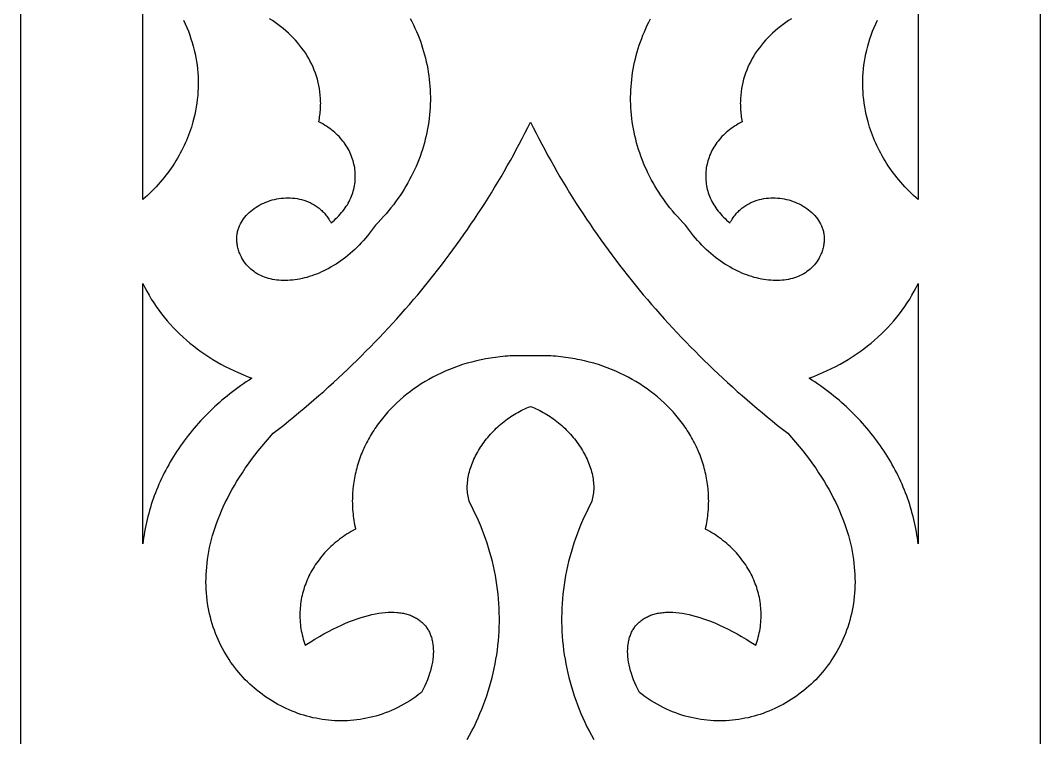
# Model space of a CAD drawing. Extents: x 2404 to 3052, y -2673 to -933.
# Drawn here: x 2801.7 to 3051.7, y -1784.7 to -1609 of the extents above; entities that cross this region are included whole.
import ezdxf

# ---------------------------------------------------------------- set-up
doc = ezdxf.new("R2010")
doc.units = 0
doc.layers.add('LAYER_1', color=18, linetype='CONTINUOUS')

msp = doc.modelspace()

# ---------------------------------------------------------------- linework, layer by layer
at = {"layer": 'LAYER_1'}
for points in [[(2801.7, -2653.09), (3051.7, -2653.09), (3051.7, -953.09), (2801.7, -953.09)], [(2926.7, -1633.89), (2927.37, -1635.25), (2928.05, -1636.6), (2928.75, -1637.95), (2929.46, -1639.3), (2930.17, -1640.64), (2930.9, -1641.98), (2931.64, -1643.31), (2932.38, -1644.64), (2933.14, -1645.96), (2933.91, -1647.28), (2934.69, -1648.6), (2935.48, -1649.9), (2936.27, -1651.21), (2937.08, -1652.51), (2937.9, -1653.8), (2938.73, -1655.09), (2939.57, -1656.37), (2940.42, -1657.65), (2941.28, -1658.92), (2942.15, -1660.19), (2943.03, -1661.45), (2943.92, -1662.71), (2944.82, -1663.96), (2945.72, -1665.21), (2946.64, -1666.45), (2947.57, -1667.68), (2948.51, -1668.91), (2949.46, -1670.13), (2950.41, -1671.35), (2951.38, -1672.57), (2952.36, -1673.77), (2953.34, -1674.97), (2954.34, -1676.17), (2955.34, -1677.36), (2956.36, -1678.54), (2957.38, -1679.72), (2958.41, -1680.89), (2959.46, -1682.06), (2960.51, -1683.21), (2961.57, -1684.37), (2962.64, -1685.51), (2963.72, -1686.66), (2964.81, -1687.79), (2965.91, -1688.92), (2967.01, -1690.04), (2968.13, -1691.16), (2969.25, -1692.27), (2970.39, -1693.37), (2971.53, -1694.46), (2972.68, -1695.55), (2973.84, -1696.64), (2975.01, -1697.71), (2976.19, -1698.78), (2977.38, -1699.85), (2978.57, -1700.9), (2979.78, -1701.95), (2980.99, -1703), (2982.21, -1704.03), (2983.44, -1705.06), (2984.68, -1706.08), (2985.93, -1707.1), (2987.18, -1708.11), (2988.45, -1709.11), (2989.72, -1710.1), (2990.69, -1711.19), (2991.63, -1712.27), (2992.53, -1713.35), (2993.4, -1714.42), (2994.24, -1715.5), (2995.05, -1716.57), (2995.83, -1717.64), (2996.58, -1718.7), (2997.3, -1719.77), (2997.98, -1720.83), (2998.64, -1721.88), (2999.27, -1722.93), (2999.86, -1723.98), (3000.43, -1725.02), (3000.97, -1726.06), (3001.48, -1727.1), (3001.97, -1728.13), (3002.42, -1729.15), (3002.85, -1730.17), (3003.25, -1731.18), (3003.62, -1732.19), (3003.97, -1733.2), (3004.29, -1734.2), (3004.59, -1735.19), (3004.86, -1736.17), (3005.1, -1737.15), (3005.32, -1738.13), (3005.51, -1739.1), (3005.68, -1740.06), (3005.83, -1741.01), (3005.95, -1741.96), (3006.05, -1742.9), (3006.13, -1743.83), (3006.18, -1744.75), (3006.21, -1745.67), (3006.22, -1746.58), (3006.2, -1747.48), (3006.17, -1748.37), (3006.11, -1749.25), (3006.03, -1750.13), (3005.93, -1751), (3005.81, -1751.85), (3005.67, -1752.7), (3005.52, -1753.54), (3005.34, -1754.37), (3005.14, -1755.19), (3004.92, -1756), (3004.69, -1756.8), (3004.44, -1757.59), (3004.17, -1758.37), (3003.88, -1759.14), (3003.57, -1759.9), (3003.25, -1760.65), (3002.91, -1761.39), (3002.55, -1762.12), (3002.18, -1762.83), (3001.8, -1763.53), (3001.39, -1764.23), (3000.97, -1764.91), (3000.54, -1765.57), (3000.09, -1766.23), (2999.63, -1766.87), (2999.16, -1767.5), (2998.67, -1768.12), (2998.17, -1768.73), (2997.65, -1769.32), (2997.13, -1769.9), (2996.59, -1770.47), (2996.03, -1771.02), (2995.47, -1771.56), (2994.9, -1772.08), (2994.31, -1772.59), (2993.71, -1773.09), (2993.11, -1773.57), (2992.49, -1774.04), (2991.86, -1774.5), (2991.22, -1774.93), (2990.58, -1775.36), (2989.92, -1775.77), (2989.26, -1776.16), (2988.59, -1776.53), (2987.91, -1776.9), (2987.22, -1777.24), (2986.53, -1777.57), (2985.83, -1777.88), (2985.12, -1778.18), (2984.4, -1778.46), (2983.68, -1778.73), (2982.96, -1778.97), (2982.22, -1779.2), (2981.49, -1779.41), (2980.74, -1779.61), (2980, -1779.79), (2979.25, -1779.94), (2978.49, -1780.09), (2977.73, -1780.21), (2976.97, -1780.32), (2976.2, -1780.4), (2975.44, -1780.47), (2974.67, -1780.52), (2973.89, -1780.55), (2973.12, -1780.56), (2972.34, -1780.55), (2971.57, -1780.52), (2970.79, -1780.48), (2970.01, -1780.41), (2969.23, -1780.32), (2968.46, -1780.22), (2967.68, -1780.09), (2966.9, -1779.94), (2966.13, -1779.77), (2965.35, -1779.58), (2964.58, -1779.37), (2963.81, -1779.14), (2963.04, -1778.89), (2962.27, -1778.61), (2961.51, -1778.32), (2960.75, -1778), (2959.99, -1777.66), (2959.24, -1777.3), (2958.49, -1776.91), (2957.75, -1776.5), (2957.01, -1776.07), (2956.27, -1775.62), (2955.54, -1775.15), (2954.82, -1774.65), (2954.1, -1774.12), (2953.39, -1773.58), (2952.99, -1772.79), (2952.62, -1772.01), (2952.28, -1771.24), (2951.97, -1770.49), (2951.69, -1769.74), (2951.44, -1769), (2951.22, -1768.27), (2951.03, -1767.56), (2950.87, -1766.86), (2950.74, -1766.17), (2950.64, -1765.49), (2950.57, -1764.83), (2950.52, -1764.18), (2950.5, -1763.55), (2950.52, -1762.93), (2950.56, -1762.33), (2950.62, -1761.75), (2950.67, -1761.46), (2950.72, -1761.18), (2950.78, -1760.9), (2950.84, -1760.63), (2950.91, -1760.36), (2950.99, -1760.1), (2951.08, -1759.84), (2951.17, -1759.59), (2951.27, -1759.34), (2951.37, -1759.09), (2951.48, -1758.85), (2951.6, -1758.62), (2951.73, -1758.38), (2951.86, -1758.16), (2952, -1757.94), (2952.14, -1757.72), (2952.3, -1757.51), (2952.45, -1757.31), (2952.62, -1757.11), (2952.79, -1756.92), (2952.97, -1756.73), (2953.15, -1756.55), (2953.34, -1756.37), (2953.54, -1756.2), (2953.74, -1756.03), (2953.95, -1755.87), (2954.17, -1755.72), (2954.39, -1755.57), (2954.62, -1755.43), (2954.86, -1755.29), (2955.1, -1755.16), (2955.34, -1755.04), (2955.6, -1754.92), (2955.86, -1754.81), (2956.12, -1754.71), (2956.4, -1754.61), (2956.67, -1754.52), (2956.96, -1754.43), (2957.25, -1754.35), (2957.54, -1754.28), (2957.85, -1754.22), (2958.16, -1754.16), (2958.47, -1754.11), (2958.79, -1754.06), (2959.12, -1754.02), (2959.45, -1753.99), (2959.79, -1753.97), (2960.13, -1753.95), (2960.83, -1753.94), (2961.56, -1753.96), (2962.31, -1754.01), (2963.09, -1754.09), (2963.88, -1754.2), (2964.7, -1754.34), (2965.54, -1754.52), (2966.41, -1754.72), (2967.29, -1754.96), (2968.2, -1755.23), (2969.13, -1755.54), (2970.08, -1755.88), (2971.05, -1756.26), (2972.04, -1756.67), (2973.05, -1757.12), (2974.09, -1757.6), (2975.14, -1758.12), (2976.21, -1758.68), (2977.31, -1759.28), (2978.42, -1759.92), (2979.55, -1760.59), (2980.71, -1761.3), (2981.88, -1762.06), (2982.06, -1761.55), (2982.22, -1761.04), (2982.38, -1760.53), (2982.52, -1760.03), (2982.64, -1759.51), (2982.76, -1759), (2982.86, -1758.49), (2982.94, -1757.98), (2983.02, -1757.47), (2983.08, -1756.96), (2983.13, -1756.44), (2983.17, -1755.93), (2983.2, -1755.42), (2983.21, -1754.91), (2983.21, -1754.4), (2983.2, -1753.89), (2983.17, -1753.39), (2983.14, -1752.88), (2983.09, -1752.37), (2983.03, -1751.87), (2982.96, -1751.37), (2982.88, -1750.87), (2982.78, -1750.37), (2982.67, -1749.88), (2982.56, -1749.38), (2982.43, -1748.89), (2982.28, -1748.4), (2982.13, -1747.92), (2981.97, -1747.44), (2981.79, -1746.96), (2981.6, -1746.48), (2981.41, -1746.01), (2981.2, -1745.54), (2980.98, -1745.07), (2980.75, -1744.61), (2980.5, -1744.15), (2980.25, -1743.7), (2979.99, -1743.25), (2979.71, -1742.81), (2979.43, -1742.37), (2979.13, -1741.93), (2978.83, -1741.5), (2978.51, -1741.08), (2978.18, -1740.66), (2977.85, -1740.24), (2977.5, -1739.83), (2977.14, -1739.43), (2976.78, -1739.03), (2976.4, -1738.64), (2976.01, -1738.25), (2975.61, -1737.88), (2975.21, -1737.5), (2974.79, -1737.14), (2974.36, -1736.78), (2973.93, -1736.43), (2973.48, -1736.08), (2973.02, -1735.74), (2972.56, -1735.41), (2972.09, -1735.09), (2971.6, -1734.77), (2971.11, -1734.47), (2970.61, -1734.17), (2970.1, -1733.88), (2969.58, -1733.59), (2969.69, -1733.06), (2969.8, -1732.53), (2969.9, -1731.99), (2969.98, -1731.46), (2970.06, -1730.93), (2970.13, -1730.4), (2970.19, -1729.88), (2970.24, -1729.35), (2970.28, -1728.82), (2970.31, -1728.3), (2970.34, -1727.77), (2970.35, -1727.25), (2970.36, -1726.73), (2970.35, -1726.21), (2970.34, -1725.69), (2970.32, -1725.18), (2970.29, -1724.66), (2970.25, -1724.15), (2970.2, -1723.64), (2970.15, -1723.13), (2970.09, -1722.62), (2970.01, -1722.12), (2969.93, -1721.61), (2969.84, -1721.11), (2969.75, -1720.61), (2969.64, -1720.11), (2969.53, -1719.62), (2969.41, -1719.13), (2969.28, -1718.63), (2969.14, -1718.15), (2968.99, -1717.66), (2968.84, -1717.18), (2968.68, -1716.7), (2968.51, -1716.22), (2968.34, -1715.74), (2968.15, -1715.27), (2967.96, -1714.8), (2967.76, -1714.33), (2967.56, -1713.87), (2967.34, -1713.41), (2967.12, -1712.95), (2966.89, -1712.49), (2966.66, -1712.04), (2966.42, -1711.59), (2966.17, -1711.15), (2965.91, -1710.7), (2965.65, -1710.26), (2965.38, -1709.83), (2965.1, -1709.4), (2964.82, -1708.97), (2964.53, -1708.54), (2964.23, -1708.12), (2963.62, -1707.29), (2962.98, -1706.47), (2962.31, -1705.67), (2961.62, -1704.89), (2960.91, -1704.12), (2960.17, -1703.37), (2959.41, -1702.64), (2958.62, -1701.92), (2957.82, -1701.22), (2956.99, -1700.55), (2956.14, -1699.89), (2955.27, -1699.25), (2954.37, -1698.63), (2953.46, -1698.04), (2952.53, -1697.46), (2951.57, -1696.91), (2950.6, -1696.37), (2949.61, -1695.87), (2948.61, -1695.38), (2947.58, -1694.92), (2946.54, -1694.48), (2945.48, -1694.07), (2944.41, -1693.68), (2943.32, -1693.31), (2942.22, -1692.98), (2941.1, -1692.67), (2939.96, -1692.38), (2938.82, -1692.12), (2938.24, -1692.01), (2937.66, -1691.9), (2937.07, -1691.79), (2936.48, -1691.69), (2935.89, -1691.61), (2935.3, -1691.52), (2934.7, -1691.45), (2934.1, -1691.38), (2933.5, -1691.32), (2932.89, -1691.27), (2932.28, -1691.22), (2931.67, -1691.18), (2931.06, -1691.15), (2930.44, -1691.13), (2929.82, -1691.12), (2929.2, -1691.11), (2928.58, -1691.11), (2927.95, -1691.12), (2927.33, -1691.14), (2926.7, -1691.16), (2926.07, -1691.14), (2925.44, -1691.12), (2924.81, -1691.11), (2924.19, -1691.11), (2923.57, -1691.12), (2922.95, -1691.13), (2922.33, -1691.15), (2921.72, -1691.18), (2921.11, -1691.22), (2920.5, -1691.27), (2919.89, -1691.32), (2919.29, -1691.38), (2918.69, -1691.45), (2918.09, -1691.52), (2917.5, -1691.61), (2916.91, -1691.69), (2916.32, -1691.79), (2915.74, -1691.9), (2914.57, -1692.12), (2913.43, -1692.38), (2912.29, -1692.67), (2911.18, -1692.98), (2910.07, -1693.31), (2908.98, -1693.68), (2907.91, -1694.07), (2906.85, -1694.48), (2905.81, -1694.92), (2904.78, -1695.38), (2903.78, -1695.87), (2902.79, -1696.37), (2901.82, -1696.91), (2900.86, -1697.46), (2899.93, -1698.04), (2899.02, -1698.63), (2898.13, -1699.25), (2897.25, -1699.89), (2896.4, -1700.55), (2895.57, -1701.22), (2894.77, -1701.92), (2893.98, -1702.64), (2893.22, -1703.37), (2892.48, -1704.12), (2891.77, -1704.89), (2891.08, -1705.67), (2890.41, -1706.47), (2889.77, -1707.29), (2889.16, -1708.12), (2888.86, -1708.54), (2888.57, -1708.97), (2888.29, -1709.4), (2888.01, -1709.83), (2887.74, -1710.26), (2887.48, -1710.7), (2887.22, -1711.15), (2886.97, -1711.59), (2886.73, -1712.04), (2886.5, -1712.49), (2886.27, -1712.95), (2886.05, -1713.41), (2885.84, -1713.87), (2885.63, -1714.33), (2885.43, -1714.8), (2885.24, -1715.27), (2885.06, -1715.74), (2884.88, -1716.22), (2884.71, -1716.7), (2884.55, -1717.18), (2884.4, -1717.66), (2884.25, -1718.15), (2884.11, -1718.63), (2883.98, -1719.13), (2883.86, -1719.62), (2883.75, -1720.11), (2883.64, -1720.61), (2883.55, -1721.11), (2883.46, -1721.61), (2883.38, -1722.12), (2883.31, -1722.62), (2883.24, -1723.13), (2883.19, -1723.64), (2883.14, -1724.15), (2883.1, -1724.66), (2883.07, -1725.18), (2883.05, -1725.69), (2883.04, -1726.21), (2883.03, -1726.73), (2883.04, -1727.25), (2883.05, -1727.77), (2883.08, -1728.3), (2883.11, -1728.82), (2883.15, -1729.35), (2883.2, -1729.88), (2883.26, -1730.4), (2883.33, -1730.93), (2883.41, -1731.46), (2883.49, -1731.99), (2883.59, -1732.53), (2883.7, -1733.06), (2883.81, -1733.59), (2883.29, -1733.88), (2882.78, -1734.17), (2882.28, -1734.47), (2881.79, -1734.77), (2881.31, -1735.09), (2880.83, -1735.41), (2880.37, -1735.74), (2879.91, -1736.08), (2879.46, -1736.43), (2879.03, -1736.78), (2878.6, -1737.14), (2878.18, -1737.5), (2877.78, -1737.88), (2877.38, -1738.25), (2876.99, -1738.64), (2876.62, -1739.03), (2876.25, -1739.43), (2875.89, -1739.83), (2875.54, -1740.24), (2875.21, -1740.66), (2874.88, -1741.08), (2874.56, -1741.5), (2874.26, -1741.93), (2873.96, -1742.37), (2873.68, -1742.81), (2873.4, -1743.25), (2873.14, -1743.7), (2872.89, -1744.15), (2872.64, -1744.61), (2872.41, -1745.07), (2872.19, -1745.54), (2871.98, -1746.01), (2871.79, -1746.48), (2871.6, -1746.96), (2871.42, -1747.44), (2871.26, -1747.92), (2871.11, -1748.4), (2870.96, -1748.89), (2870.83, -1749.38), (2870.72, -1749.88), (2870.61, -1750.37), (2870.51, -1750.87), (2870.43, -1751.37), (2870.36, -1751.87), (2870.3, -1752.37), (2870.25, -1752.88), (2870.22, -1753.39), (2870.19, -1753.89), (2870.18, -1754.4), (2870.18, -1754.91), (2870.19, -1755.42), (2870.22, -1755.93), (2870.26, -1756.44), (2870.31, -1756.96), (2870.37, -1757.47), (2870.45, -1757.98), (2870.53, -1758.49), (2870.63, -1759), (2870.75, -1759.51), (2870.87, -1760.03), (2871.01, -1760.53), (2871.17, -1761.04), (2871.33, -1761.55), (2871.51, -1762.06), (2872.68, -1761.3), (2873.84, -1760.59), (2874.97, -1759.92), (2876.08, -1759.28), (2877.18, -1758.68), (2878.25, -1758.12), (2879.3, -1757.6), (2880.34, -1757.12), (2881.35, -1756.67), (2882.34, -1756.26), (2883.31, -1755.88), (2884.26, -1755.54), (2885.19, -1755.23), (2886.1, -1754.96), (2886.98, -1754.72), (2887.85, -1754.52), (2888.69, -1754.34), (2889.51, -1754.2), (2890.3, -1754.09), (2891.08, -1754.01), (2891.83, -1753.96), (2892.56, -1753.94), (2893.26, -1753.95), (2893.94, -1753.99), (2894.27, -1754.02), (2894.6, -1754.06), (2894.92, -1754.11), (2895.24, -1754.16), (2895.54, -1754.22), (2895.85, -1754.28), (2896.14, -1754.35), (2896.43, -1754.43), (2896.72, -1754.52), (2896.99, -1754.61), (2897.27, -1754.71), (2897.53, -1754.81), (2897.79, -1754.92), (2898.05, -1755.04), (2898.29, -1755.16), (2898.53, -1755.29), (2898.77, -1755.43), (2899, -1755.57), (2899.22, -1755.72), (2899.44, -1755.87), (2899.65, -1756.03), (2899.85, -1756.2), (2900.05, -1756.37), (2900.24, -1756.55), (2900.42, -1756.73), (2900.6, -1756.92), (2900.77, -1757.11), (2900.94, -1757.31), (2901.09, -1757.51), (2901.25, -1757.72), (2901.39, -1757.94), (2901.53, -1758.16), (2901.66, -1758.38), (2901.79, -1758.62), (2901.91, -1758.85), (2902.02, -1759.09), (2902.12, -1759.34), (2902.22, -1759.59), (2902.31, -1759.84), (2902.4, -1760.1), (2902.48, -1760.36), (2902.55, -1760.63), (2902.61, -1760.9), (2902.67, -1761.18), (2902.72, -1761.46), (2902.77, -1761.75), (2902.83, -1762.33), (2902.87, -1762.93), (2902.89, -1763.55), (2902.87, -1764.18), (2902.82, -1764.83), (2902.75, -1765.49), (2902.65, -1766.17), (2902.52, -1766.86), (2902.36, -1767.56), (2902.17, -1768.27), (2901.95, -1769), (2901.7, -1769.74), (2901.42, -1770.49), (2901.11, -1771.24), (2900.77, -1772.01), (2900.4, -1772.79), (2900, -1773.58), (2899.29, -1774.12), (2898.57, -1774.65), (2897.85, -1775.15), (2897.12, -1775.62), (2896.38, -1776.07), (2895.65, -1776.5), (2894.9, -1776.91), (2894.15, -1777.3), (2893.4, -1777.66), (2892.64, -1778), (2891.88, -1778.32), (2891.12, -1778.61), (2890.35, -1778.89), (2889.58, -1779.14), (2888.81, -1779.37), (2888.04, -1779.58), (2887.26, -1779.77), (2886.49, -1779.94), (2885.71, -1780.09), (2884.93, -1780.22), (2884.16, -1780.32), (2883.38, -1780.41), (2882.6, -1780.48), (2881.82, -1780.52), (2881.05, -1780.55), (2880.27, -1780.56), (2879.5, -1780.55), (2878.72, -1780.52), (2877.95, -1780.47), (2877.19, -1780.4), (2876.42, -1780.32), (2875.66, -1780.21), (2874.9, -1780.09), (2874.15, -1779.94), (2873.39, -1779.79), (2872.65, -1779.61), (2871.91, -1779.41), (2871.17, -1779.2), (2870.44, -1778.97), (2869.71, -1778.73), (2868.99, -1778.46), (2868.27, -1778.18), (2867.56, -1777.88), (2866.86, -1777.57), (2866.17, -1777.24), (2865.48, -1776.9), (2864.8, -1776.53), (2864.13, -1776.16), (2863.47, -1775.77), (2862.81, -1775.36), (2862.17, -1774.93), (2861.53, -1774.5), (2860.9, -1774.04), (2860.28, -1773.57), (2859.68, -1773.09), (2859.08, -1772.59), (2858.49, -1772.08), (2857.92, -1771.56), (2857.36, -1771.02), (2856.8, -1770.47), (2856.27, -1769.9), (2855.74, -1769.32), (2855.22, -1768.73), (2854.72, -1768.12), (2854.23, -1767.5), (2853.76, -1766.87), (2853.3, -1766.23), (2852.85, -1765.57), (2852.42, -1764.91), (2852, -1764.23), (2851.6, -1763.53), (2851.21, -1762.83), (2850.84, -1762.12), (2850.48, -1761.39), (2850.14, -1760.65), (2849.82, -1759.9), (2849.51, -1759.14), (2849.22, -1758.37), (2848.95, -1757.59), (2848.7, -1756.8), (2848.47, -1756), (2848.25, -1755.19), (2848.05, -1754.37), (2847.87, -1753.54), (2847.72, -1752.7), (2847.58, -1751.85), (2847.46, -1751), (2847.36, -1750.13), (2847.28, -1749.25), (2847.22, -1748.37), (2847.19, -1747.48), (2847.17, -1746.58), (2847.18, -1745.67), (2847.21, -1744.75), (2847.27, -1743.83), (2847.34, -1742.9), (2847.44, -1741.96), (2847.56, -1741.01), (2847.71, -1740.06), (2847.88, -1739.1), (2848.07, -1738.13), (2848.29, -1737.15), (2848.53, -1736.17), (2848.8, -1735.19), (2849.1, -1734.2), (2849.42, -1733.2), (2849.77, -1732.19), (2850.14, -1731.18), (2850.54, -1730.17), (2850.97, -1729.15), (2851.42, -1728.13), (2851.91, -1727.1), (2852.42, -1726.06), (2852.96, -1725.02), (2853.53, -1723.98), (2854.12, -1722.93), (2854.75, -1721.88), (2855.41, -1720.83), (2856.09, -1719.77), (2856.81, -1718.7), (2857.56, -1717.64), (2858.34, -1716.57), (2859.15, -1715.5), (2859.99, -1714.42), (2860.86, -1713.35), (2861.76, -1712.27), (2862.7, -1711.19), (2863.67, -1710.1), (2864.94, -1709.11), (2866.21, -1708.11), (2867.46, -1707.1), (2868.71, -1706.08), (2869.95, -1705.06), (2871.18, -1704.03), (2872.4, -1703), (2873.62, -1701.95), (2874.82, -1700.9), (2876.02, -1699.85), (2877.2, -1698.78), (2878.38, -1697.71), (2879.55, -1696.64), (2880.71, -1695.55), (2881.86, -1694.46), (2883, -1693.37), (2884.14, -1692.27), (2885.26, -1691.16), (2886.38, -1690.04), (2887.49, -1688.92), (2888.58, -1687.79), (2889.67, -1686.66), (2890.75, -1685.51), (2891.82, -1684.37), (2892.88, -1683.21), (2893.93, -1682.06), (2894.98, -1680.89), (2896.01, -1679.72), (2897.03, -1678.54), (2898.05, -1677.36), (2899.05, -1676.17), (2900.05, -1674.97), (2901.03, -1673.77), (2902.01, -1672.57), (2902.98, -1671.35), (2903.93, -1670.13), (2904.88, -1668.91), (2905.82, -1667.68), (2906.75, -1666.45), (2907.67, -1665.21), (2908.57, -1663.96), (2909.47, -1662.71), (2910.36, -1661.45), (2911.24, -1660.19), (2912.11, -1658.92), (2912.97, -1657.65), (2913.82, -1656.37), (2914.66, -1655.09), (2915.49, -1653.8), (2916.31, -1652.51), (2917.12, -1651.21), (2917.91, -1649.9), (2918.7, -1648.6), (2919.48, -1647.28), (2920.25, -1645.96), (2921.01, -1644.64), (2921.76, -1643.31), (2922.49, -1641.98), (2923.22, -1640.64), (2923.94, -1639.3), (2924.64, -1637.95), (2925.34, -1636.6), (2926.02, -1635.25)], [(2831.7, -1673.42), (2832.18, -1674.39), (2832.68, -1675.35), (2833.21, -1676.3), (2833.77, -1677.23), (2834.36, -1678.15), (2834.97, -1679.06), (2835.6, -1679.95), (2836.26, -1680.83), (2836.94, -1681.69), (2837.65, -1682.54), (2838.38, -1683.37), (2839.13, -1684.19), (2839.91, -1684.99), (2840.7, -1685.77), (2841.52, -1686.53), (2842.36, -1687.28), (2843.23, -1688.01), (2844.11, -1688.73), (2845.01, -1689.42), (2845.93, -1690.1), (2846.88, -1690.75), (2847.84, -1691.39), (2848.82, -1692.01), (2849.82, -1692.6), (2850.84, -1693.18), (2851.87, -1693.74), (2852.92, -1694.27), (2853.99, -1694.78), (2855.08, -1695.27), (2856.18, -1695.74), (2857.3, -1696.19), (2858.43, -1696.61), (2857.72, -1697.07), (2857.02, -1697.54), (2856.33, -1698.01), (2855.65, -1698.49), (2854.97, -1698.98), (2854.3, -1699.47), (2853.64, -1699.97), (2852.99, -1700.48), (2852.35, -1701), (2851.72, -1701.52), (2851.09, -1702.05), (2850.48, -1702.58), (2849.87, -1703.12), (2849.27, -1703.67), (2848.68, -1704.22), (2848.1, -1704.78), (2847.53, -1705.35), (2846.96, -1705.92), (2846.41, -1706.5), (2845.86, -1707.08), (2845.33, -1707.67), (2844.8, -1708.27), (2844.28, -1708.87), (2843.77, -1709.47), (2843.28, -1710.08), (2842.79, -1710.7), (2842.31, -1711.32), (2841.84, -1711.95), (2841.38, -1712.58), (2840.92, -1713.22), (2840.48, -1713.86), (2840.05, -1714.51), (2839.63, -1715.16), (2839.22, -1715.81), (2838.82, -1716.48), (2838.42, -1717.14), (2838.04, -1717.81), (2837.67, -1718.48), (2837.31, -1719.16), (2836.95, -1719.84), (2836.61, -1720.53), (2836.28, -1721.22), (2835.96, -1721.91), (2835.65, -1722.61), (2835.35, -1723.31), (2835.06, -1724.02), (2834.78, -1724.73), (2834.51, -1725.44), (2834.25, -1726.15), (2834.01, -1726.87), (2833.77, -1727.59), (2833.54, -1728.32), (2833.33, -1729.05), (2833.13, -1729.78), (2832.93, -1730.51), (2832.75, -1731.25), (2832.58, -1731.99), (2832.42, -1732.73), (2832.27, -1733.47), (2832.13, -1734.22), (2832.01, -1734.97), (2831.89, -1735.72), (2831.79, -1736.47), (2831.7, -1737.23)], [(3021.69, -1737.23), (3021.6, -1736.47), (3021.5, -1735.72), (3021.38, -1734.97), (3021.26, -1734.22), (3021.12, -1733.47), (3020.97, -1732.73), (3020.81, -1731.99), (3020.64, -1731.25), (3020.46, -1730.51), (3020.26, -1729.78), (3020.06, -1729.05), (3019.85, -1728.32), (3019.62, -1727.59), (3019.38, -1726.87), (3019.14, -1726.15), (3018.88, -1725.44), (3018.61, -1724.73), (3018.33, -1724.02), (3018.04, -1723.31), (3017.74, -1722.61), (3017.43, -1721.91), (3017.11, -1721.22), (3016.78, -1720.53), (3016.44, -1719.84), (3016.08, -1719.16), (3015.72, -1718.48), (3015.35, -1717.81), (3014.97, -1717.14), (3014.58, -1716.48), (3014.17, -1715.81), (3013.76, -1715.16), (3013.34, -1714.51), (3012.91, -1713.86), (3012.47, -1713.22), (3012.01, -1712.58), (3011.55, -1711.95), (3011.08, -1711.32), (3010.6, -1710.7), (3010.11, -1710.08), (3009.62, -1709.47), (3009.11, -1708.87), (3008.59, -1708.27), (3008.06, -1707.67), (3007.53, -1707.08), (3006.98, -1706.5), (3006.43, -1705.92), (3005.87, -1705.35), (3005.29, -1704.78), (3004.71, -1704.22), (3004.12, -1703.67), (3003.52, -1703.12), (3002.92, -1702.58), (3002.3, -1702.05), (3001.67, -1701.52), (3001.04, -1701), (3000.4, -1700.48), (2999.75, -1699.97), (2999.09, -1699.47), (2998.42, -1698.98), (2997.74, -1698.49), (2997.06, -1698.01), (2996.37, -1697.54), (2995.67, -1697.07), (2994.96, -1696.61), (2996.09, -1696.19), (2997.21, -1695.74), (2998.31, -1695.27), (2999.4, -1694.78), (3000.47, -1694.27), (3001.52, -1693.74), (3002.55, -1693.18), (3003.57, -1692.6), (3004.57, -1692.01), (3005.55, -1691.39), (3006.51, -1690.75), (3007.46, -1690.1), (3008.38, -1689.42), (3009.28, -1688.73), (3010.17, -1688.01), (3011.03, -1687.28), (3011.87, -1686.53), (3012.69, -1685.77), (3013.48, -1684.99), (3014.26, -1684.19), (3015.01, -1683.37), (3015.74, -1682.54), (3016.45, -1681.69), (3017.13, -1680.83), (3017.79, -1679.95), (3018.42, -1679.06), (3019.03, -1678.15), (3019.62, -1677.23), (3020.18, -1676.3), (3020.71, -1675.35), (3021.21, -1674.39), (3021.69, -1673.42)]]:
    msp.add_lwpolyline(points, close=True, dxfattribs=at)
for points in [[(2841.68, -1608.97), (2842.09, -1609.86), (2842.49, -1610.76), (2842.85, -1611.66), (2843.19, -1612.57), (2843.5, -1613.48), (2843.79, -1614.4), (2844.05, -1615.32), (2844.29, -1616.24), (2844.5, -1617.17), (2844.68, -1618.09), (2844.84, -1619.02), (2844.98, -1619.95), (2845.08, -1620.89), (2845.17, -1621.82), (2845.23, -1622.75), (2845.26, -1623.69), (2845.27, -1624.62), (2845.25, -1625.55), (2845.21, -1626.48), (2845.14, -1627.41), (2845.05, -1628.34), (2844.93, -1629.27), (2844.79, -1630.19), (2844.63, -1631.11), (2844.44, -1632.03), (2844.22, -1632.94), (2843.98, -1633.85), (2843.79, -1634.51), (2843.59, -1635.16), (2843.38, -1635.81), (2843.15, -1636.46), (2842.91, -1637.11), (2842.66, -1637.75), (2842.39, -1638.39), (2842.11, -1639.03), (2841.82, -1639.66), (2841.52, -1640.29), (2841.2, -1640.92), (2840.88, -1641.54), (2840.53, -1642.15), (2840.18, -1642.77), (2839.81, -1643.37), (2839.44, -1643.98), (2839.04, -1644.58), (2838.64, -1645.17), (2838.22, -1645.76), (2837.8, -1646.34), (2837.36, -1646.92), (2836.9, -1647.49), (2836.44, -1648.06), (2835.96, -1648.62), (2835.47, -1649.17), (2834.97, -1649.72), (2834.45, -1650.26), (2833.93, -1650.8), (2833.39, -1651.33), (2832.84, -1651.85), (2832.27, -1652.37), (2831.7, -1652.88), (2831.7, -1633.85), (2831.7, -1549.29)], [(3021.69, -1549.29), (3021.69, -1633.85), (3021.69, -1652.88), (3021.12, -1652.37), (3020.55, -1651.85), (3020, -1651.33), (3019.46, -1650.8), (3018.94, -1650.26), (3018.42, -1649.72), (3017.92, -1649.17), (3017.43, -1648.62), (3016.95, -1648.06), (3016.49, -1647.49), (3016.04, -1646.92), (3015.59, -1646.34), (3015.17, -1645.76), (3014.75, -1645.17), (3014.35, -1644.58), (3013.96, -1643.98), (3013.58, -1643.37), (3013.21, -1642.77), (3012.86, -1642.15), (3012.52, -1641.54), (3012.19, -1640.92), (3011.87, -1640.29), (3011.57, -1639.66), (3011.28, -1639.03), (3011, -1638.39), (3010.73, -1637.75), (3010.48, -1637.11), (3010.24, -1636.46), (3010.01, -1635.81), (3009.8, -1635.16), (3009.6, -1634.51), (3009.41, -1633.85), (3009.17, -1632.94), (3008.95, -1632.03), (3008.76, -1631.11), (3008.6, -1630.19), (3008.46, -1629.27), (3008.34, -1628.34), (3008.25, -1627.41), (3008.18, -1626.48), (3008.14, -1625.55), (3008.12, -1624.62), (3008.13, -1623.69), (3008.16, -1622.75), (3008.22, -1621.82), (3008.31, -1620.89), (3008.41, -1619.95), (3008.55, -1619.02), (3008.71, -1618.09), (3008.89, -1617.17), (3009.1, -1616.24), (3009.34, -1615.32), (3009.6, -1614.4), (3009.89, -1613.48), (3010.2, -1612.57), (3010.54, -1611.66), (3010.9, -1610.76), (3011.3, -1609.86), (3011.71, -1608.97)], [(2897.22, -1608.49), (2897.62, -1609.27), (2898.01, -1610.07), (2898.38, -1610.86), (2898.74, -1611.67), (2899.08, -1612.48), (2899.4, -1613.29), (2899.7, -1614.11), (2899.99, -1614.93), (2900.26, -1615.76), (2900.51, -1616.6), (2900.74, -1617.43), (2900.96, -1618.28), (2901.16, -1619.12), (2901.34, -1619.97), (2901.5, -1620.82), (2901.65, -1621.68), (2901.78, -1622.53), (2901.89, -1623.39), (2901.98, -1624.26), (2902.05, -1625.12), (2902.1, -1625.99), (2902.14, -1626.86), (2902.16, -1627.73), (2902.16, -1628.6), (2902.14, -1629.47), (2902.1, -1630.35), (2902.04, -1631.22), (2901.96, -1632.1), (2901.87, -1632.97), (2901.75, -1633.85), (2901.62, -1634.71), (2901.47, -1635.56), (2901.3, -1636.41), (2901.12, -1637.26), (2900.91, -1638.11), (2900.69, -1638.96), (2900.45, -1639.8), (2900.19, -1640.64), (2899.92, -1641.47), (2899.63, -1642.3), (2899.32, -1643.13), (2898.99, -1643.95), (2898.64, -1644.77), (2898.27, -1645.58), (2897.89, -1646.39), (2897.49, -1647.19), (2897.07, -1647.99), (2896.64, -1648.78), (2896.18, -1649.57), (2895.71, -1650.35), (2895.22, -1651.12), (2894.72, -1651.89), (2894.19, -1652.65), (2893.65, -1653.4), (2893.09, -1654.15), (2892.51, -1654.89), (2891.92, -1655.62), (2891.31, -1656.34), (2890.68, -1657.06), (2890.03, -1657.76), (2889.37, -1658.46), (2888.68, -1659.15), (2888.22, -1659.82), (2887.75, -1660.48), (2887.26, -1661.12), (2886.77, -1661.74), (2886.26, -1662.35), (2885.75, -1662.94), (2885.23, -1663.51), (2884.7, -1664.07), (2884.16, -1664.6), (2883.61, -1665.13), (2883.06, -1665.63), (2882.5, -1666.12), (2881.94, -1666.59), (2881.37, -1667.04), (2880.8, -1667.47), (2880.22, -1667.89), (2879.63, -1668.29), (2879.05, -1668.68), (2878.46, -1669.04), (2877.87, -1669.39), (2877.27, -1669.72), (2876.67, -1670.04), (2876.08, -1670.34), (2875.48, -1670.61), (2874.88, -1670.88), (2874.28, -1671.12), (2873.68, -1671.35), (2873.08, -1671.56), (2872.48, -1671.75), (2871.89, -1671.93), (2871.3, -1672.08), (2870.71, -1672.22), (2870.12, -1672.34), (2869.54, -1672.45), (2868.96, -1672.54), (2868.38, -1672.6), (2867.81, -1672.65), (2867.25, -1672.69), (2866.69, -1672.7), (2866.14, -1672.7), (2865.59, -1672.68), (2865.06, -1672.64), (2864.53, -1672.59), (2864.01, -1672.51), (2863.49, -1672.42), (2862.99, -1672.31), (2862.49, -1672.19), (2862.01, -1672.04), (2861.54, -1671.88), (2861.07, -1671.7), (2860.62, -1671.5), (2860.18, -1671.28), (2859.75, -1671.04), (2859.34, -1670.79), (2858.94, -1670.52), (2858.55, -1670.23), (2858.18, -1669.92), (2857.82, -1669.59), (2857.47, -1669.25), (2857.14, -1668.88), (2856.83, -1668.5), (2856.54, -1668.1), (2856.26, -1667.68), (2855.99, -1667.25), (2855.84, -1666.95), (2855.7, -1666.66), (2855.57, -1666.37), (2855.44, -1666.08), (2855.33, -1665.8), (2855.23, -1665.51), (2855.14, -1665.23), (2855.05, -1664.95), (2854.98, -1664.67), (2854.92, -1664.39), (2854.86, -1664.12), (2854.81, -1663.84), (2854.78, -1663.57), (2854.75, -1663.3), (2854.73, -1663.03), (2854.72, -1662.77), (2854.72, -1662.5), (2854.72, -1662.24), (2854.74, -1661.98), (2854.76, -1661.73), (2854.79, -1661.47), (2854.83, -1661.22), (2854.87, -1660.97), (2854.93, -1660.72), (2854.99, -1660.48), (2855.05, -1660.24), (2855.13, -1660), (2855.21, -1659.76), (2855.4, -1659.3), (2855.61, -1658.85), (2855.85, -1658.41), (2856.11, -1657.98), (2856.4, -1657.56), (2856.71, -1657.16), (2857.04, -1656.77), (2857.39, -1656.4), (2857.76, -1656.04), (2858.15, -1655.69), (2858.56, -1655.36), (2858.99, -1655.05), (2859.43, -1654.75), (2859.89, -1654.47), (2860.36, -1654.2), (2860.84, -1653.95), (2861.34, -1653.72), (2861.84, -1653.51), (2862.36, -1653.31), (2862.88, -1653.14), (2863.42, -1652.98), (2863.96, -1652.84), (2864.5, -1652.73), (2865.05, -1652.63), (2865.61, -1652.55), (2866.16, -1652.5), (2866.72, -1652.46), (2867.28, -1652.45), (2867.84, -1652.46), (2868.4, -1652.5), (2868.96, -1652.55), (2869.51, -1652.63), (2870.06, -1652.74), (2870.61, -1652.86), (2871.14, -1653.02), (2871.68, -1653.19), (2872.2, -1653.4), (2872.71, -1653.63), (2873.22, -1653.88), (2873.71, -1654.16), (2874.19, -1654.47), (2874.42, -1654.64), (2874.66, -1654.81), (2874.89, -1654.99), (2875.11, -1655.18), (2875.33, -1655.37), (2875.55, -1655.57), (2875.76, -1655.78), (2875.97, -1655.99), (2876.18, -1656.21), (2876.38, -1656.44), (2876.57, -1656.68), (2876.76, -1656.92), (2876.95, -1657.17), (2877.13, -1657.43), (2877.31, -1657.7), (2877.48, -1657.97), (2877.65, -1658.25), (2877.81, -1658.54), (2878.22, -1658.21), (2878.63, -1657.88), (2879.01, -1657.53), (2879.38, -1657.18), (2879.74, -1656.82), (2880.08, -1656.45), (2880.41, -1656.08), (2880.72, -1655.7), (2881.01, -1655.32), (2881.29, -1654.92), (2881.56, -1654.53), (2881.81, -1654.13), (2882.04, -1653.72), (2882.26, -1653.31), (2882.46, -1652.9), (2882.65, -1652.48), (2882.83, -1652.06), (2882.99, -1651.64), (2883.13, -1651.21), (2883.26, -1650.78), (2883.37, -1650.35), (2883.47, -1649.92), (2883.56, -1649.48), (2883.63, -1649.04), (2883.69, -1648.61), (2883.73, -1648.17), (2883.75, -1647.73), (2883.77, -1647.29), (2883.76, -1646.85), (2883.75, -1646.41), (2883.71, -1645.97), (2883.67, -1645.53), (2883.61, -1645.1), (2883.53, -1644.66), (2883.44, -1644.23), (2883.34, -1643.8), (2883.22, -1643.37), (2883.09, -1642.95), (2882.95, -1642.53), (2882.79, -1642.11), (2882.61, -1641.69), (2882.43, -1641.28), (2882.22, -1640.88), (2882.01, -1640.47), (2881.78, -1640.08), (2881.53, -1639.68), (2881.28, -1639.3), (2881, -1638.92), (2880.72, -1638.54), (2880.42, -1638.17), (2880.11, -1637.81), (2879.78, -1637.46), (2879.44, -1637.11), (2879.09, -1636.77), (2878.72, -1636.44), (2878.34, -1636.11), (2877.94, -1635.8), (2877.54, -1635.49), (2877.11, -1635.19), (2876.68, -1634.9), (2876.23, -1634.63), (2875.77, -1634.36), (2875.3, -1634.1), (2874.81, -1633.85), (2874.89, -1633.43), (2874.96, -1633.01), (2875.03, -1632.59), (2875.09, -1632.18), (2875.14, -1631.76), (2875.18, -1631.35), (2875.22, -1630.94), (2875.24, -1630.53), (2875.26, -1630.12), (2875.27, -1629.71), (2875.28, -1629.3), (2875.27, -1628.9), (2875.25, -1628.09), (2875.19, -1627.29), (2875.1, -1626.49), (2874.98, -1625.71), (2874.83, -1624.93), (2874.66, -1624.16), (2874.46, -1623.4), (2874.24, -1622.64), (2873.98, -1621.9), (2873.7, -1621.16), (2873.4, -1620.44), (2873.07, -1619.72), (2872.72, -1619.02), (2872.34, -1618.32), (2871.94, -1617.64), (2871.52, -1616.97), (2871.07, -1616.31), (2870.6, -1615.67), (2870.11, -1615.04), (2869.6, -1614.42), (2869.07, -1613.81), (2868.52, -1613.22), (2867.95, -1612.65), (2867.36, -1612.08), (2866.75, -1611.54), (2866.12, -1611.01), (2865.47, -1610.49), (2864.81, -1609.99), (2864.13, -1609.51), (2863.44, -1609.05), (2862.72, -1608.6)], [(2990.67, -1608.6), (2989.95, -1609.05), (2989.26, -1609.51), (2988.58, -1609.99), (2987.92, -1610.49), (2987.27, -1611.01), (2986.64, -1611.54), (2986.03, -1612.08), (2985.44, -1612.65), (2984.87, -1613.22), (2984.32, -1613.81), (2983.79, -1614.42), (2983.28, -1615.04), (2982.79, -1615.67), (2982.32, -1616.31), (2981.87, -1616.97), (2981.45, -1617.64), (2981.05, -1618.32), (2980.67, -1619.02), (2980.32, -1619.72), (2979.99, -1620.44), (2979.69, -1621.16), (2979.41, -1621.9), (2979.16, -1622.64), (2978.93, -1623.4), (2978.73, -1624.16), (2978.56, -1624.93), (2978.41, -1625.71), (2978.29, -1626.49), (2978.2, -1627.29), (2978.15, -1628.09), (2978.13, -1628.49), (2978.12, -1628.9), (2978.11, -1629.3), (2978.12, -1629.71), (2978.13, -1630.12), (2978.15, -1630.53), (2978.17, -1630.94), (2978.21, -1631.35), (2978.25, -1631.76), (2978.3, -1632.18), (2978.36, -1632.59), (2978.43, -1633.01), (2978.5, -1633.43), (2978.58, -1633.85), (2978.09, -1634.1), (2977.62, -1634.36), (2977.16, -1634.63), (2976.71, -1634.9), (2976.28, -1635.19), (2975.85, -1635.49), (2975.45, -1635.8), (2975.05, -1636.11), (2974.67, -1636.44), (2974.3, -1636.77), (2973.95, -1637.11), (2973.61, -1637.46), (2973.28, -1637.81), (2972.97, -1638.17), (2972.67, -1638.54), (2972.39, -1638.92), (2972.11, -1639.3), (2971.86, -1639.68), (2971.61, -1640.08), (2971.38, -1640.47), (2971.17, -1640.88), (2970.97, -1641.28), (2970.78, -1641.69), (2970.6, -1642.11), (2970.44, -1642.53), (2970.3, -1642.95), (2970.17, -1643.37), (2970.05, -1643.8), (2969.95, -1644.23), (2969.86, -1644.66), (2969.78, -1645.1), (2969.72, -1645.53), (2969.68, -1645.97), (2969.64, -1646.41), (2969.63, -1646.85), (2969.63, -1647.29), (2969.64, -1647.73), (2969.66, -1648.17), (2969.71, -1648.61), (2969.76, -1649.04), (2969.83, -1649.48), (2969.92, -1649.92), (2970.02, -1650.35), (2970.13, -1650.78), (2970.26, -1651.21), (2970.41, -1651.64), (2970.56, -1652.06), (2970.74, -1652.48), (2970.93, -1652.9), (2971.13, -1653.31), (2971.35, -1653.72), (2971.59, -1654.13), (2971.83, -1654.53), (2972.1, -1654.92), (2972.38, -1655.32), (2972.67, -1655.7), (2972.98, -1656.08), (2973.31, -1656.45), (2973.65, -1656.82), (2974.01, -1657.18), (2974.38, -1657.53), (2974.76, -1657.88), (2975.17, -1658.21), (2975.58, -1658.54), (2975.74, -1658.25), (2975.91, -1657.97), (2976.08, -1657.7), (2976.26, -1657.43), (2976.44, -1657.17), (2976.63, -1656.92), (2976.82, -1656.68), (2977.01, -1656.44), (2977.21, -1656.21), (2977.42, -1655.99), (2977.63, -1655.78), (2977.84, -1655.57), (2978.06, -1655.37), (2978.28, -1655.18), (2978.51, -1654.99), (2978.73, -1654.81), (2978.97, -1654.64), (2979.2, -1654.47), (2979.68, -1654.16), (2980.17, -1653.88), (2980.68, -1653.63), (2981.19, -1653.4), (2981.72, -1653.19), (2982.25, -1653.02), (2982.78, -1652.86), (2983.33, -1652.74), (2983.88, -1652.63), (2984.43, -1652.55), (2984.99, -1652.5), (2985.55, -1652.46), (2986.11, -1652.45), (2986.67, -1652.46), (2987.23, -1652.5), (2987.78, -1652.55), (2988.34, -1652.63), (2988.89, -1652.73), (2989.43, -1652.84), (2989.97, -1652.98), (2990.51, -1653.14), (2991.03, -1653.31), (2991.55, -1653.51), (2992.05, -1653.72), (2992.55, -1653.95), (2993.03, -1654.2), (2993.5, -1654.47), (2993.96, -1654.75), (2994.4, -1655.05), (2994.83, -1655.36), (2995.24, -1655.69), (2995.63, -1656.04), (2996, -1656.4), (2996.35, -1656.77), (2996.68, -1657.16), (2996.99, -1657.56), (2997.28, -1657.98), (2997.54, -1658.41), (2997.78, -1658.85), (2997.99, -1659.3), (2998.18, -1659.76), (2998.26, -1660), (2998.34, -1660.24), (2998.4, -1660.48), (2998.47, -1660.72), (2998.52, -1660.97), (2998.56, -1661.22), (2998.6, -1661.47), (2998.63, -1661.73), (2998.65, -1661.98), (2998.67, -1662.24), (2998.67, -1662.5), (2998.67, -1662.77), (2998.66, -1663.03), (2998.64, -1663.3), (2998.61, -1663.57), (2998.58, -1663.84), (2998.53, -1664.12), (2998.48, -1664.39), (2998.41, -1664.67), (2998.34, -1664.95), (2998.25, -1665.23), (2998.16, -1665.51), (2998.06, -1665.8), (2997.95, -1666.08), (2997.82, -1666.37), (2997.69, -1666.66), (2997.55, -1666.95), (2997.4, -1667.25), (2997.13, -1667.68), (2996.86, -1668.1), (2996.56, -1668.5), (2996.25, -1668.88), (2995.92, -1669.25), (2995.57, -1669.59), (2995.21, -1669.92), (2994.84, -1670.23), (2994.45, -1670.52), (2994.05, -1670.79), (2993.64, -1671.04), (2993.21, -1671.28), (2992.77, -1671.5), (2992.32, -1671.7), (2991.85, -1671.88), (2991.38, -1672.04), (2990.9, -1672.19), (2990.4, -1672.31), (2989.9, -1672.42), (2989.38, -1672.51), (2988.86, -1672.59), (2988.33, -1672.64), (2987.8, -1672.68), (2987.25, -1672.7), (2986.7, -1672.7), (2986.14, -1672.69), (2985.58, -1672.65), (2985.01, -1672.6), (2984.43, -1672.54), (2983.85, -1672.45), (2983.27, -1672.34), (2982.68, -1672.22), (2982.09, -1672.08), (2981.5, -1671.93), (2980.91, -1671.75), (2980.31, -1671.56), (2979.71, -1671.35), (2979.11, -1671.12), (2978.51, -1670.88), (2977.91, -1670.61), (2977.32, -1670.34), (2976.72, -1670.04), (2976.12, -1669.72), (2975.53, -1669.39), (2974.93, -1669.04), (2974.34, -1668.68), (2973.76, -1668.29), (2973.17, -1667.89), (2972.59, -1667.47), (2972.02, -1667.04), (2971.45, -1666.59), (2970.89, -1666.12), (2970.33, -1665.63), (2969.78, -1665.13), (2969.23, -1664.6), (2968.69, -1664.07), (2968.16, -1663.51), (2967.64, -1662.94), (2967.13, -1662.35), (2966.62, -1661.74), (2966.13, -1661.12), (2965.64, -1660.48), (2965.17, -1659.82), (2964.71, -1659.15), (2964.02, -1658.46), (2963.35, -1657.75), (2962.7, -1657.04), (2962.07, -1656.33), (2961.46, -1655.6), (2960.86, -1654.87), (2960.28, -1654.13), (2959.72, -1653.38), (2959.18, -1652.62), (2958.65, -1651.86), (2958.15, -1651.09), (2957.66, -1650.32), (2957.19, -1649.54), (2956.73, -1648.75), (2956.3, -1647.96), (2955.88, -1647.16), (2955.48, -1646.36), (2955.1, -1645.55), (2954.73, -1644.74), (2954.39, -1643.92), (2954.06, -1643.1), (2953.75, -1642.27), (2953.46, -1641.45), (2953.18, -1640.61), (2952.93, -1639.78), (2952.69, -1638.94), (2952.47, -1638.1), (2952.27, -1637.25), (2952.08, -1636.4), (2951.92, -1635.55), (2951.77, -1634.7), (2951.64, -1633.85), (2951.52, -1632.98), (2951.43, -1632.12), (2951.35, -1631.25), (2951.29, -1630.38), (2951.26, -1629.52), (2951.23, -1628.65), (2951.23, -1627.79), (2951.25, -1626.92), (2951.28, -1626.06), (2951.34, -1625.2), (2951.41, -1624.34), (2951.5, -1623.48), (2951.6, -1622.63), (2951.73, -1621.77), (2951.87, -1620.92), (2952.03, -1620.07), (2952.21, -1619.23), (2952.41, -1618.39), (2952.62, -1617.55), (2952.85, -1616.71), (2953.1, -1615.88), (2953.36, -1615.05), (2953.65, -1614.23), (2953.95, -1613.41), (2954.26, -1612.6), (2954.6, -1611.79), (2954.95, -1610.99), (2955.32, -1610.19), (2955.7, -1609.4), (2956.11, -1608.61)], [(2911.2, -1785.14), (2911.77, -1784.1), (2912.32, -1783.04), (2912.86, -1781.99), (2913.37, -1780.92), (2913.86, -1779.85), (2914.32, -1778.77), (2914.77, -1777.69), (2915.19, -1776.6), (2915.59, -1775.51), (2915.97, -1774.41), (2916.33, -1773.31), (2916.67, -1772.2), (2916.98, -1771.09), (2917.28, -1769.97), (2917.55, -1768.85), (2917.79, -1767.73), (2918.02, -1766.61), (2918.23, -1765.48), (2918.41, -1764.35), (2918.57, -1763.21), (2918.71, -1762.08), (2918.82, -1760.94), (2918.92, -1759.8), (2918.99, -1758.66), (2919.04, -1757.52), (2919.06, -1756.37), (2919.07, -1755.23), (2919.05, -1754.09), (2919.01, -1752.94), (2918.95, -1751.8), (2918.86, -1750.66), (2918.75, -1749.51), (2918.62, -1748.37), (2918.47, -1747.23), (2918.29, -1746.09), (2918.09, -1744.95), (2917.87, -1743.82), (2917.63, -1742.68), (2917.36, -1741.55), (2917.07, -1740.42), (2916.76, -1739.29), (2916.43, -1738.17), (2916.07, -1737.05), (2915.69, -1735.93), (2915.28, -1734.82), (2914.86, -1733.71), (2914.41, -1732.61), (2913.93, -1731.51), (2913.44, -1730.42), (2912.92, -1729.33), (2912.38, -1728.24), (2911.81, -1727.16), (2911.68, -1726.77), (2911.57, -1726.37), (2911.47, -1725.96), (2911.38, -1725.55), (2911.32, -1725.14), (2911.26, -1724.72), (2911.23, -1724.3), (2911.2, -1723.88), (2911.19, -1723.46), (2911.2, -1723.03), (2911.22, -1722.6), (2911.25, -1722.17), (2911.3, -1721.73), (2911.36, -1721.3), (2911.43, -1720.86), (2911.51, -1720.43), (2911.61, -1719.99), (2911.72, -1719.55), (2911.85, -1719.11), (2911.98, -1718.68), (2912.13, -1718.24), (2912.29, -1717.8), (2912.46, -1717.37), (2912.64, -1716.93), (2912.83, -1716.5), (2913.04, -1716.07), (2913.25, -1715.64), (2913.48, -1715.21), (2913.71, -1714.79), (2913.96, -1714.37), (2914.21, -1713.95), (2914.48, -1713.53), (2914.75, -1713.12), (2915.03, -1712.71), (2915.32, -1712.31), (2915.62, -1711.91), (2915.93, -1711.52), (2916.25, -1711.13), (2916.57, -1710.74), (2916.91, -1710.36), (2917.25, -1709.99), (2917.59, -1709.62), (2917.95, -1709.26), (2918.31, -1708.9), (2918.68, -1708.55), (2919.05, -1708.21), (2919.44, -1707.88), (2919.82, -1707.55), (2920.22, -1707.23), (2920.62, -1706.92), (2921.02, -1706.62), (2921.43, -1706.33), (2921.85, -1706.04), (2922.27, -1705.76), (2922.69, -1705.5), (2923.12, -1705.24), (2923.56, -1704.99), (2924, -1704.75), (2924.44, -1704.53), (2924.88, -1704.31), (2925.33, -1704.11), (2925.78, -1703.91), (2926.24, -1703.73), (2926.7, -1703.56), (2927.15, -1703.73), (2927.61, -1703.91), (2928.06, -1704.11), (2928.51, -1704.31), (2928.95, -1704.53), (2929.4, -1704.75), (2929.83, -1704.99), (2930.27, -1705.24), (2930.7, -1705.5), (2931.12, -1705.76), (2931.54, -1706.04), (2931.96, -1706.33), (2932.37, -1706.62), (2932.77, -1706.92), (2933.17, -1707.23), (2933.57, -1707.55), (2933.95, -1707.88), (2934.34, -1708.21), (2934.71, -1708.55), (2935.08, -1708.9), (2935.44, -1709.26), (2935.8, -1709.62), (2936.14, -1709.99), (2936.49, -1710.36), (2936.82, -1710.74), (2937.14, -1711.13), (2937.46, -1711.52), (2937.77, -1711.91), (2938.07, -1712.31), (2938.36, -1712.71), (2938.64, -1713.12), (2938.92, -1713.53), (2939.18, -1713.95), (2939.43, -1714.37), (2939.68, -1714.79), (2939.91, -1715.21), (2940.14, -1715.64), (2940.35, -1716.07), (2940.56, -1716.5), (2940.75, -1716.93), (2940.93, -1717.37), (2941.1, -1717.8), (2941.26, -1718.24), (2941.41, -1718.68), (2941.54, -1719.11), (2941.67, -1719.55), (2941.78, -1719.99), (2941.88, -1720.43), (2941.96, -1720.86), (2942.03, -1721.3), (2942.09, -1721.73), (2942.14, -1722.17), (2942.17, -1722.6), (2942.19, -1723.03), (2942.2, -1723.46), (2942.19, -1723.88), (2942.16, -1724.3), (2942.13, -1724.72), (2942.07, -1725.14), (2942.01, -1725.55), (2941.92, -1725.96), (2941.82, -1726.37), (2941.71, -1726.77), (2941.58, -1727.16), (2941.01, -1728.24), (2940.47, -1729.33), (2939.95, -1730.42), (2939.46, -1731.51), (2938.98, -1732.61), (2938.53, -1733.71), (2938.11, -1734.82), (2937.7, -1735.93), (2937.32, -1737.05), (2936.96, -1738.17), (2936.63, -1739.29), (2936.32, -1740.42), (2936.03, -1741.55), (2935.76, -1742.68), (2935.52, -1743.82), (2935.3, -1744.95), (2935.1, -1746.09), (2934.92, -1747.23), (2934.77, -1748.37), (2934.64, -1749.51), (2934.53, -1750.66), (2934.44, -1751.8), (2934.38, -1752.94), (2934.34, -1754.09), (2934.32, -1755.23), (2934.33, -1756.37), (2934.35, -1757.52), (2934.4, -1758.66), (2934.47, -1759.8), (2934.57, -1760.94), (2934.68, -1762.08), (2934.82, -1763.21), (2934.98, -1764.35), (2935.16, -1765.48), (2935.37, -1766.61), (2935.6, -1767.73), (2935.84, -1768.85), (2936.12, -1769.97), (2936.41, -1771.09), (2936.72, -1772.2), (2937.06, -1773.31), (2937.42, -1774.41), (2937.8, -1775.51), (2938.2, -1776.6), (2938.62, -1777.69), (2939.07, -1778.77), (2939.53, -1779.85), (2940.02, -1780.92), (2940.53, -1781.99), (2941.07, -1783.04), (2941.62, -1784.1), (2942.19, -1785.14)]]:
    msp.add_lwpolyline(points, dxfattribs=at)

doc.saveas('drawing.dxf')
